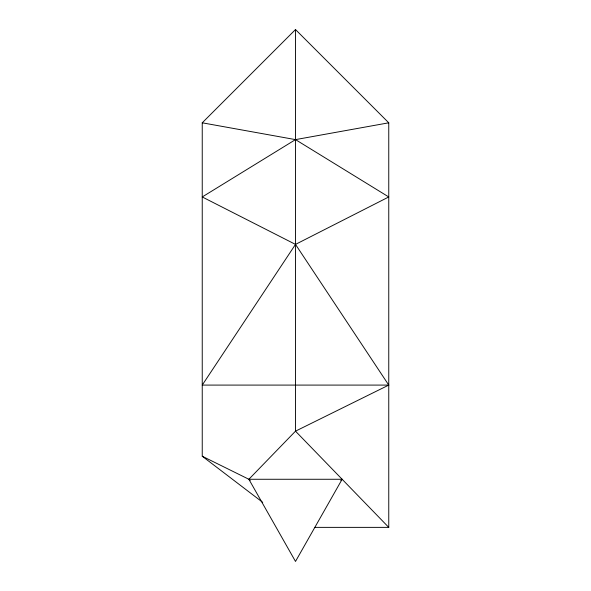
<?xml version="1.0" encoding="UTF-8"?>
<svg xmlns="http://www.w3.org/2000/svg" width="591" height="591" viewBox="0 0 591 591"><rect width="100%" height="100%" fill="white"/><g stroke="black" fill="none" stroke-linecap="round" stroke-linejoin="round"><path stroke-width="0.89" d="M250.148 480.586L248.87 479.271L342.13 479.271L295.5 561.45L248.87 479.271L202.24 456.23L202.24 122.81L295.5 29.55L388.76 122.81L388.76 527.371L314.892 527.371M248.87 479.271L295.5 431.164L388.76 385.088L295.5 244.393L202.24 196.958L295.5 139.616L388.76 122.81M340.852 480.586L342.13 479.271M388.76 385.088L202.24 385.088L295.5 244.393L388.76 196.958L295.5 139.616L202.24 122.81M202.24 456.23L262.714 502.357M388.76 527.371L295.5 431.164L295.5 29.55"/></g></svg>
